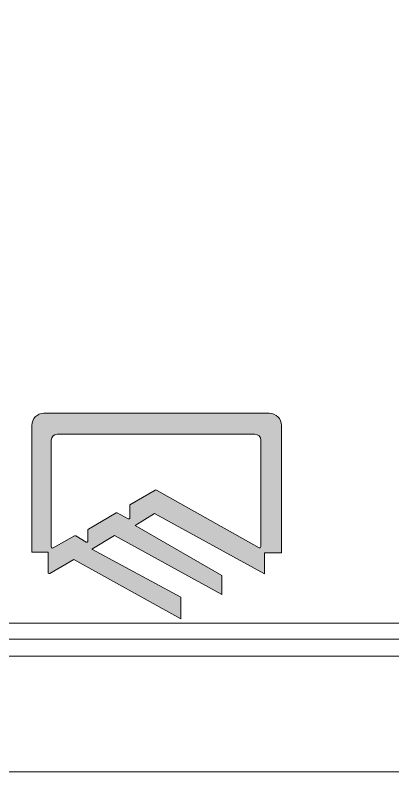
# Model space of a CAD drawing. Header units: metres. Extents: x 236 to 355, y 67 to 475.
# Drawn here: x 291.402 to 293.688, y 138.106 to 142.69 of the extents above; entities that cross this region are included whole.
import ezdxf

# ---------------------------------------------------------------- set-up
doc = ezdxf.new("R2010")
doc.units = ezdxf.units.M
doc.header["$LTSCALE"] = 0.007
doc.header["$MEASUREMENT"] = 0
for name, color, linetype in [('6', 6, 'Continuous'), ('DIM1', 40, 'Continuous'), ('H', 7, 'Continuous')]:
    doc.layers.add(name, color=color, linetype=linetype)

msp = doc.modelspace()

# ---------------------------------------------------------------- hatches: boundary and pattern name
at = {"layer": 'H', "lineweight": 5}
h = msp.add_hatch(color=256, dxfattribs=at)
h.dxf.hatch_style = 1
edge = h.paths.add_edge_path(flags=16)
edge.add_line((291.6309425383077, 139.4630034349982), (291.7606120027413, 139.5356266947754))
edge.add_arc((291.7642035522251, 139.5292139518126), 0.007350000000056667, 59.43709763074281, 119.25163823818389, ccw=False)
edge.add_line((291.7679409096211, 139.5355428268861), (291.8304819709257, 139.4986107820436))
edge.add_arc((291.8342193283216, 139.504939657117), 0.007349999999997497, 239.4370976316185, 360)
edge.add_line((291.8415693283216, 139.504939657117), (291.8415693283216, 139.5699131120888))
edge.add_arc((291.8489193283216, 139.5699131120888), 0.007349999999973988, 120.6793370896913, 180.0000000004431, ccw=False)
edge.add_line((291.8451691173063, 139.5762343791565), (292.012111486671, 139.6752760911726))
edge.add_arc((292.0158616976862, 139.6689548241049), 0.007349999999958502, 61.40555599048429, 120.6793370898043, ccw=False)
edge.add_line((292.019379457059, 139.6754083401229), (292.0853329283811, 139.6394576364643))
edge.add_arc((292.088850687754, 139.6459111524823), 0.007350000000010593, 241.4055559903073, 360.0000000002216)
edge.add_line((292.096200687754, 139.6459111524823), (292.096200687754, 139.7246847573847))
edge.add_line((292.096200687754, 139.7246847573847), (292.249093813542, 139.8133071916941))
edge.add_arc((292.2527797116638, 139.8069482094614), 0.007349999999953217, 60.65149446919912, 120.0981457140401, ccw=False)
edge.add_line((292.2563820977339, 139.8133548711976), (292.877490201784, 139.4641135230295))
edge.add_arc((292.8810925878541, 139.4705201847657), 0.007350000000015537, 240.6514944694163, 359.9999999995569)
edge.add_line((292.8884425878541, 139.4705201847656), (292.8884425878541, 140.1150204706353))
edge.add_arc((292.8516925878541, 140.1150204706353), 0.03674999999998363, 0, 90)
edge.add_line((292.8516925878541, 140.1517704706353), (291.6567509888239, 140.1517704706353))
edge.add_arc((291.6567509888239, 140.1150204706353), 0.03674999999998363, 90, 180)
edge.add_line((291.6200009888239, 140.1150204706353), (291.6200009888239, 139.4694161779609))
edge.add_arc((291.6273509888239, 139.4694161779609), 0.007349999999973988, 180, 299.2516382388952)
edge = h.paths.add_edge_path()
edge.add_line((291.5022363003773, 139.4370603639424), (291.5022363003773, 140.205027544964))
edge.add_arc((291.5757363003772, 140.205027544964), 0.07349999999996726, 90, 180, ccw=False)
edge.add_line((291.5757363003772, 140.2785275449639), (292.9396458404633, 140.2785275449639))
edge.add_arc((292.9396458404633, 140.205027544964), 0.07349999999996726, 0, 90, ccw=False)
edge.add_line((293.0131458404633, 140.205027544964), (293.0131458404633, 139.4329478678546))
edge.add_line((293.0131458404633, 139.4329478678546), (292.9102189812029, 139.4329478678546))
edge.add_line((292.9102189812029, 139.4329478678546), (292.9102189812029, 139.305986109003))
edge.add_line((292.9102189812029, 139.305986109003), (292.2440521646736, 139.6706959003387))
edge.add_line((292.2440521646736, 139.6706959003387), (292.1279871329225, 139.5994445940466))
edge.add_line((292.1279871329225, 139.5994445940466), (292.6519677727599, 139.29616928454))
edge.add_line((292.6519677727599, 139.29616928454), (292.6519677727599, 139.1798228930811))
edge.add_line((292.6519677727599, 139.1798228930811), (292.0035730623433, 139.5378743073836))
edge.add_line((292.0035730623433, 139.5378743073836), (291.8650034033083, 139.4562971055108))
edge.add_line((291.8650034033083, 139.4562971055108), (292.4049585507621, 139.1645835943757))
edge.add_line((292.4049585507621, 139.1645835943757), (292.4049585507621, 139.0333160079902))
edge.add_line((292.4049585507621, 139.0333160079902), (291.7575479222502, 139.3928234497464))
edge.add_line((291.7575479222502, 139.3928234497464), (291.6124690288111, 139.3081672341386))
edge.add_arc((291.608764699849, 139.3145154974398), 0.007350000000052799, 180.0000000004431, 300.2643514618902, ccw=False)
edge.add_line((291.6014146998489, 139.3145154974397), (291.6014146998489, 139.4370603639424))
edge.add_line((291.6014146998489, 139.4370603639424), (291.5022363003773, 139.4370603639424))

# ---------------------------------------------------------------- linework, layer by layer
at = {"layer": '6', "lineweight": 5}
for points in [[(311.936351880375, 158.406230193578), (283.6363518803753, 158.406230193578), (283.6363518803753, 138.8062301935781), (311.936351880375, 138.8062301935781)], [(311.832790783591, 158.302669096794), (283.7399129771593, 158.302669096794), (283.7399129771593, 138.9097912903621), (311.832790783591, 138.9097912903621)], [(311.7363518803751, 158.2062301935781), (283.8363518803752, 158.2062301935781), (283.8363518803752, 139.0062301935781), (311.7363518803751, 139.0062301935781)]]:
    msp.add_lwpolyline(points, close=True, dxfattribs=at)
at = {"layer": 'DIM1', "lineweight": 5}
msp.add_lwpolyline([(312.6363518803751, 159.1062301935781), (282.9363518803752, 159.1062301935781), (282.9363518803752, 138.1062301935781), (312.6363518803751, 138.1062301935781)], close=True, dxfattribs=at)
at = {"layer": 'H', "lineweight": 5}
for points in [[(291.5022363003773, 139.4370603639424), (291.5022363003773, 140.205027544964, -0.414213562373095), (291.5757363003772, 140.2785275449639), (292.9396458404633, 140.2785275449639, -0.414213562373095), (293.0131458404633, 140.205027544964), (293.0131458404633, 139.4329478678546), (292.9102189812029, 139.4329478678546), (292.9102189812029, 139.305986109003), (292.2440521646736, 139.6706959003387), (292.1279871329225, 139.5994445940466), (292.6519677727599, 139.29616928454), (292.6519677727599, 139.1798228930811), (292.0035730623433, 139.5378743073836), (291.8650034033083, 139.4562971055108), (292.4049585507621, 139.1645835943757), (292.4049585507621, 139.0333160079902), (291.7575479222502, 139.3928234497464), (291.6124690288111, 139.3081672341386, -0.5788892291974539), (291.6014146998489, 139.3145154974397), (291.6014146998489, 139.4370603639424)], [(291.6309425383077, 139.4630034349982), (291.7606120027413, 139.5356266947754, -0.2670820616759322), (291.7679409096211, 139.5355428268861), (291.8304819709257, 139.4986107820436, 0.5806297594801035), (291.8415693283216, 139.504939657117), (291.8415693283216, 139.5699131120888, -0.2647747195794538), (291.8451691173063, 139.5762343791565), (292.012111486671, 139.6752760911726, -0.2645558300937446), (292.019379457059, 139.6754083401229), (292.0853329283811, 139.6394576364643, 0.5692018259867035), (292.096200687754, 139.6459111524823), (292.096200687754, 139.7246847573847), (292.249093813542, 139.8133071916941, -0.2653630721148463), (292.2563820977339, 139.8133548711976), (292.877490201784, 139.4641135230295, 0.5735662282641093), (292.8884425878541, 139.4705201847656), (292.8884425878541, 140.1150204706353, 0.414213562373095), (292.8516925878541, 140.1517704706353), (291.6567509888239, 140.1517704706353, 0.414213562373095), (291.6200009888239, 140.1150204706353), (291.6200009888239, 139.4694161779609, 0.573004654061637)]]:
    msp.add_lwpolyline(points, format="xyb", close=True, dxfattribs=at)

doc.saveas('drawing.dxf')
